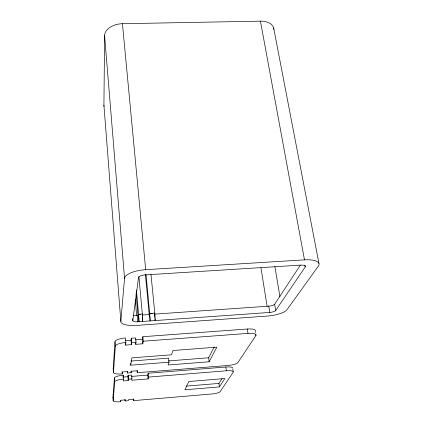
<?xml version="1.0" encoding="UTF-8"?>
<svg xmlns="http://www.w3.org/2000/svg" width="423" height="423" viewBox="0 0 423 423"><rect width="100%" height="100%" fill="white"/><g stroke="black" fill="none" stroke-linecap="round" stroke-linejoin="round"><path stroke-width="0.63" d="M120.846 321.443L124.552 278.366A20.04 7.117 -5.4 0 1 145.681 269.694L304.486 259.859A19.707 6.662 -9.7 0 1 318.36 266.115L287.011 309.694A16.772 4.917 -8.4 0 1 267.384 316.055L137.115 325.387A17.105 5.176 -5.4 0 1 120.846 321.443L103.921 105.29L104.597 35.717A17.332 11.373 -3.9 0 1 122.443 23.714L260.431 21.15A17.132 10.712 -14.1 0 1 273.903 29.34M255.709 334.339L255.894 335.576L237.911 362.569A8.825 2.094 -7.2 0 1 227.886 365.483L137.248 372.726L137.628 370.744L131.4 371.241L131.167 372.695L127.397 372.996L127.603 371.542L122.443 371.954L122.215 373.927A9.02 2.168 -5.2 0 1 113.47 372.473L113.184 368.47L115.008 341.647A10.189 2.834 -5.1 0 1 125.499 337.988L125.858 342.498L125.557 345.099L131.416 344.66L131.685 342.757L131.31 338.263L135.64 337.945L136.026 342.434L135.72 344.338L142.778 343.809L143.281 341.202L142.879 336.708L247.344 329.009A9.967 2.718 -7.7 0 1 255.238 331.241L255.429 332.483M113.47 372.473L115.342 346.12L115.008 341.647M148.547 377.073L226.337 370.781A8.407 1.898 -7.1 0 1 233.253 372.177L220.05 391.746A7.572 1.544 -6.8 0 1 211.569 394.014L133.578 400.629L133.874 399.169L128.534 399.624L128.354 400.692L125.123 400.967L125.282 399.899L120.862 400.274L120.677 401.723A7.725 1.586 -5.4 0 1 113.179 400.777L112.93 397.297L114.443 377.977A8.566 1.999 -5.3 0 1 123.23 375.238L123.299 380.927L128.222 380.531L128.116 375.338L131.754 375.048L131.844 380.235L148.076 378.918L148.547 377.073L148.198 373.234L225.834 367.011A8.391 1.935 -7.1 0 1 232.856 368.179M113.179 400.777L114.718 381.805L114.443 377.977M123.082 376.481L123.23 375.238M132.801 320.602L138.559 277.483A6.012 2.136 -5.4 0 1 144.878 274.918L301.023 265.105A5.911 1.999 -9.7 0 1 305.221 266.945L275.696 310.493A5.034 1.475 -8.4 0 1 269.784 312.423L137.665 321.808A5.129 1.549 -5.4 0 1 132.801 320.602L132.632 318.651M131.416 344.66L131.045 340.198L131.31 338.263M128.222 380.531L128.116 375.338M169.031 362.183L130.718 365.197L131.833 357.869L171.5 354.802L172.933 350.514L216.825 347.156L209.147 361.755L168.09 365.001L169.031 362.183L168.613 358.122L131.03 361.052M138.21 316.838L138.448 315.262L137.105 315.352A5.113 1.586 -5.3 0 1 133.589 315.135M140.436 314.278L138.58 314.405L142.329 313.935L142.736 321.443L142.329 316.933M142.329 313.935L138.913 276.695M142.778 343.809L142.382 339.357L142.879 336.708M152.232 313.454L149.71 313.633L154.802 313.068L155.193 320.56L155.008 318.63M154.802 313.068L150.985 274.485M148.076 378.918L147.733 375.111L148.198 373.234M209.147 361.755L208.655 357.779L214.228 346.929M219.378 386.908L224.84 378.548L188.78 381.514L184.867 389.795L219.378 386.908L218.934 383.418L221.99 378.638M154.569 314.13L268.779 306.152A5.013 1.507 -8.5 0 0 274.664 304.195L300.293 265.258M186.432 386.114L218.934 383.418M123.003 377.105L127.915 376.708M131.532 376.417L147.733 375.111M128.423 379.188L132.071 378.892M168.333 360.935L208.655 357.779M131.685 342.757L136.026 342.434M125.203 340.631L131.045 340.198M135.339 339.88L142.382 339.357M143.281 341.202L247.989 333.403A9.993 2.67 -7.7 0 1 255.894 335.576M142.154 315.003L149.541 314.485L150.149 320.92L149.753 313.417M273.66 27.955L318.937 263.397M260.431 21.15L304.486 259.859M304.893 265.152L305.221 266.945M274.908 266.633L279.915 296.586M274.664 304.195L275.696 310.493M268.779 306.152L269.784 312.423M260.97 267.859L267.098 306.326M247.344 329.009L247.989 333.403M232.835 369.068L233.168 371.553M225.834 367.011L226.337 370.781M154.633 314.775L154.881 317.345M122.443 23.714L145.681 269.694M146.057 274.918L149.71 313.633M145.406 274.411L149.234 315.098M136.433 290.078L138.58 314.405M138.448 315.262L139.019 321.707L138.612 314.194M136.047 293.673L137.956 315.389M137.105 315.352L137.665 321.808M135.244 299.685L136.618 315.484M135.556 342.424L135.72 344.338M137.078 370.754L137.248 372.726M104.597 35.717L124.552 278.366M130.57 363.442L130.718 365.197M133.441 398.91L133.578 400.629M131.03 370.997L131.167 372.695M125.404 343.185L125.557 345.099M127.26 371.299L127.397 372.996M124.986 399.243L125.123 400.967M122.041 371.669L122.215 373.927M120.592 400.576L120.677 401.723M114.718 381.805A8.587 1.962 -5.3 0 1 123.532 379.098M113.158 397.699A7.714 1.618 -5.3 0 1 112.93 397.297M115.342 346.12A10.21 2.787 -5.2 0 1 125.858 342.498M113.449 369.02A8.999 2.21 -5.2 0 1 113.184 368.47M104.042 106.411A15.096 8.608 -4 0 1 103.921 105.29"/></g></svg>
